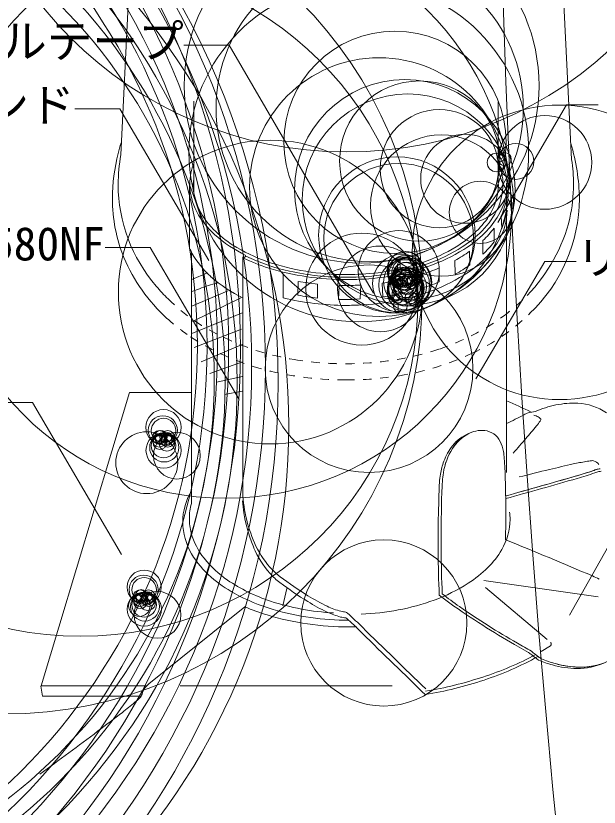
# Model space of a CAD drawing. Units: millimetres, scale not verified. Extents: x -456 to 6516, y -3162 to 3338.
# Drawn here: x -109.5 to 43.8, y -228.4 to -20.3 of the extents above; entities that cross this region are included whole.
import ezdxf
from ezdxf.enums import TextEntityAlignment as Align

# ---------------------------------------------------------------- set-up
doc = ezdxf.new("R2010")
doc.units = ezdxf.units.MM
doc.header["$LTSCALE"] = 3
doc.linetypes.add('USER3', pattern=[1.502, 0.751, -0.751])
doc.layers.add('0-0_レイヤー 2', color=7, linetype='Continuous')
doc.layers.add('0-1_レイヤー 1', color=7, linetype='Continuous', lineweight=18)
doc.styles.add('ＭＳ ゴシック', font='')
doc.styles.get('ＭＳ ゴシック').set_extended_font_data('MS Gothic')

# ---------------------------------------------------------------- blocks, each defined once
blk = doc.blocks.new('AIGNBL02020063')
at = {"layer": '0-1_レイヤー 1'}
blk.add_circle((1047.329, 1414.595), 102.625, dxfattribs=at)
blk = doc.blocks.new('AIGNBL02020060')
at = {"layer": '0-1_レイヤー 1'}
blk.add_line((1031.64, 1197.18), (1030.56, 1192.62), dxfattribs=at)
for centre, radius in [((816.688, 1260.123), 202.79), ((822.228, 1255.225), 203.805), ((824.037, 1251.398), 205.349), ((829.011, 1255.617), 193.382), ((827.067, 1260.273), 189.287), ((834.633, 1260.55), 178.782), ((841.51, 1260.909), 169.192), ((850.006, 1261.001), 158.135), ((859.538, 1239.991), 172.608), ((857.347, 1251.501), 161.237), ((867.1, 1251.477), 148.316), ((873.015, 1252.326), 139.548), ((1057.14, 1188.127), 21.848)]:
    blk.add_circle(centre, radius, dxfattribs=at)
blk = doc.blocks.new('AIGNBL02020065')
at = {"layer": '0-1_レイヤー 1'}
for p, q in [((1061.4, 1283.88), (1061.4, 1281.06)), ((1066.62, 1279.86), (1067.04, 1278.3)), ((1060.92, 1271.94), (1060.92, 1269.78))]:
    blk.add_line(p, q, dxfattribs=at)
for centre, radius in [((4336.329, 1456.061), 3249.507), ((957.426, 1274.01), 109.8), ((1051.304, 1329.406), 46.632), ((1015.531, 1296.062), 75.143), ((1053.427, 1323.514), 40.385), ((977.433, 1273.349), 88.71), ((1050.566, 1311.966), 44.647), ((1060.073, 1314.529), 29.22), ((1055.882, 1302.739), 34.007), ((1062.684, 1302.034), 28.985), ((1066.58, 1309.6), 21.058), ((1063.441, 1299.476), 27.754), ((1103.358, 1285.579), 38.73), ((1071.716, 1307.58), 15.544), ((1099.466, 1309.232), 12.325), ((1072.244, 1297.892), 18.578), ((1078.546, 1304.93), 11.695), ((1027.289, 1275.129), 39.931), ((1091.868, 1309.501), 4.723), ((1086.765, 1309.207), 2.432), ((1087.822, 1310.322), 0.901), ((1088.925, 1310.113), 1.717), ((1087.875, 1310.71), 0.512), ((1060.565, 1290.138), 20.565), ((1061.058, 1289.307), 19.663), ((1082.512, 1296.112), 8.164), ((1051.366, 1275.925), 14.733), ((1061.085, 1280.662), 10.645), ((1056.23, 1275.986), 11.264), ((1061.906, 1277.38), 7.705), ((1063.406, 1277.774), 6.342), ((1062.149, 1280.536), 3.815), ((1062.909, 1281.955), 2.206), ((1053.258, 1254.995), 27.307), ((1062.49, 1276.964), 6.691), ((1063.062, 1279.355), 3.647), ((1063.249, 1276.54), 5.109), ((1063.034, 1276.125), 4.727), ((1063.022, 1277.345), 4.13), ((1064.592, 1279.351), 0.54), ((1065.931, 1280.01), 0.705), ((1063.345, 1275.925), 3.377), ((1065.302, 1277.787), 0.675), ((1065.43, 1273.054), 1.803), ((1061.491, 1271.511), 1.823), ((1065.728, 1272.821), 0.468)]:
    blk.add_circle(centre, radius, dxfattribs=at)
blk = doc.blocks.new('AIGNBL0203005B')
at = {"layer": '0-1_レイヤー 1'}
for centre, radius in [((992.881, 1192.681), 2.844), ((993.174, 1193.702), 1.802), ((997.65, 1190.25), 6.151), ((995.041, 1193.464), 2.037)]:
    blk.add_circle(centre, radius, dxfattribs=at)
blk = doc.blocks.new('AIGNBL0203005C')
at = {"layer": '0-1_レイヤー 1'}
for centre, radius in [((994.155, 1197.56), 4.493), ((994.01, 1196.885), 3.812), ((994.14, 1196.848), 3.219), ((993.066, 1195.075), 1.77), ((993.382, 1195.353), 1.543), ((995.262, 1195.061), 1.763), ((994.185, 1191.76), 4.493), ((994.33, 1192.435), 3.812), ((994.14, 1192.892), 3.219), ((993.078, 1194.259), 1.763), ((992.363, 1194.659), 0.954), ((993.197, 1194.645), 1.228), ((992.797, 1194.87), 0.786), ((994.898, 1194.387), 1.543), ((995.274, 1194.245), 1.77), ((995.083, 1195.095), 1.228), ((995.483, 1194.87), 0.786), ((995.977, 1194.661), 0.954)]:
    blk.add_circle(centre, radius, dxfattribs=at)
blk = doc.blocks.new('AIGNBL0202005A')
at = {"layer": '0-1_レイヤー 1'}
for name in ['AIGNBL0203005C', 'AIGNBL0203005B']:
    blk.add_blockref(name, (0, 0), dxfattribs=at)
blk = doc.blocks.new('AIGNBL0203005E')
at = {"layer": '0-1_レイヤー 1'}
for centre, radius in [((994.831, 1230.266), 8.134), ((1002.75, 1232.13), 6.151), ((998.274, 1235.582), 1.802), ((1000.141, 1235.344), 2.037)]:
    blk.add_circle(centre, radius, dxfattribs=at)
blk = doc.blocks.new('AIGNBL0203005F')
at = {"layer": '0-1_レイヤー 1'}
for centre, radius in [((999.221, 1239.585), 4.638), ((999.055, 1238.789), 3.835), ((999.24, 1238.728), 3.219), ((999.259, 1233.495), 4.638), ((999.425, 1234.291), 3.835), ((998.106, 1236.955), 1.77), ((998.482, 1237.233), 1.543), ((1000.362, 1236.941), 1.763), ((1000.183, 1236.975), 1.228), ((999.24, 1234.772), 3.219), ((998.118, 1236.139), 1.763), ((997.403, 1236.539), 0.954), ((998.297, 1236.525), 1.228), ((997.897, 1236.75), 0.786), ((999.998, 1236.267), 1.543), ((1000.374, 1236.125), 1.77), ((1000.583, 1236.75), 0.786), ((1001.077, 1236.541), 0.954)]:
    blk.add_circle(centre, radius, dxfattribs=at)
blk = doc.blocks.new('AIGNBL0202005D')
at = {"layer": '0-1_レイヤー 1'}
for name in ['AIGNBL0203005F', 'AIGNBL0203005E']:
    blk.add_blockref(name, (0, 0), dxfattribs=at)
blk = doc.blocks.new('AIGNBL02020062')
at = {"layer": '0-1_レイヤー 1'}
for p, q in [((1059.78, 1276.98), (1059.78, 1273.86)), ((1065.78, 1273.8), (1065.78, 1277.1))]:
    blk.add_line(p, q, dxfattribs=at)
blk.add_lwpolyline([(1065.78, 1277.64), (1065.72, 1277.64), (1065.84, 1278.12)], dxfattribs=at)
for centre, radius in [((1062.737, 1281.046), 4.726), ((1062.809, 1281.058), 4.738), ((1062.745, 1280.164), 4.624), ((1062.815, 1279.853), 4.314), ((1062.764, 1280.403), 3.483), ((1062.812, 1279.919), 2.999), ((1062.751, 1275.182), 4.738), ((1062.751, 1275.182), 4.738), ((1062.823, 1275.194), 4.726), ((1062.823, 1275.194), 4.726), ((1062.745, 1276.324), 4.624), ((1062.815, 1276.013), 4.314), ((1062.061, 1278.415), 2.751), ((1061.959, 1279.069), 2.607), ((1061.858, 1277.321), 2.421), ((1061.858, 1277.321), 2.421), ((1062.496, 1279.188), 2.244), ((1063.601, 1277.171), 2.607), ((1063.601, 1277.171), 2.607), ((1063.702, 1278.919), 2.421), ((1060.256, 1277.436), 0.545), ((1060.256, 1277.436), 0.545), ((1060.361, 1277.262), 0.646), ((1060.883, 1278.072), 1.164), ((1060.983, 1278.145), 1.263), ((1060.947, 1278.096), 1.227), ((1060.947, 1278.096), 1.227), ((1060.948, 1277.374), 1.228), ((1062.756, 1276.534), 2.846), ((1062.916, 1276.975), 2.409), ((1061.992, 1277.914), 1.269), ((1061.639, 1278.15), 0.9), ((1063.666, 1278.299), 1.168), ((1064.298, 1277.522), 1.553), ((1063.865, 1278.078), 0.956), ((1064.577, 1278.095), 1.263), ((1064.577, 1278.095), 1.263), ((1064.613, 1278.144), 1.227), ((1065.544, 1277.437), 0.311), ((1065.544, 1277.437), 0.311), ((1062.061, 1274.575), 2.751), ((1065.489, 1277.3), 0.354), ((1060.515, 1273.552), 0.797), ((1060.948, 1273.534), 1.228), ((1064.298, 1273.682), 1.553), ((1065.544, 1273.597), 0.311)]:
    blk.add_circle(centre, radius, dxfattribs=at)

msp = doc.modelspace()

# ---------------------------------------------------------------- linework, layer by layer
at = {"layer": '0-1_レイヤー 1'}
for p, q in [((-78.8, 6.304), (-81.92, -56.816)), ((-62.72, -66.596), (-62.72, -42.716)), ((17.26, -65.876), (17.26, -42.896)), ((-63.92, -81.356), (-63.92, -64.256)), ((19.48, -140.336), (19.48, -64.256)), ((18.04, -72.956), (18.22, -76.196)), ((16.18, -79.736), (16.24, -76.076)), ((13.24, -79.376), (13.24, -82.976)), ((-63.38, -148.616), (-63.38, -82.556)), ((9.82, -85.796), (9.76, -82.196)), ((-49.88, -83.636), (-49.88, -145.676)), ((-49.7, -83.996), (-49.04, -83.456)), ((5.86, -84.596), (5.98, -88.196)), ((1.78, -86.576), (1.72, -90.236)), ((-59.12, -87.896), (-63.26, -89.576)), ((-39.26, -94.436), (-39.26, -88.016)), ((-2.96, -91.916), (-2.96, -88.256)), ((-18.86, -91.076), (-19.04, -94.736)), ((-13.04, -94.196), (-13.22, -90.536)), ((-8.3, -89.696), (-8.3, -93.356)), ((-61.28, -92.036), (-63.26, -92.756)), ((-53.78, -92.636), (-63.26, -96.596)), ((-50.36, -94.436), (-63.08, -100.616)), ((-49.76, -98.276), (-63.26, -103.796)), ((-50.24, -102.716), (-62.66, -107.456)), ((-50.06, -106.736), (-60.8, -111.296)), ((-49.94, -111.296), (-58.52, -114.356)), ((-50.06, -115.136), (-56.72, -116.636)), ((-50.06, -118.976), (-54.68, -119.876)), ((19.24, -146.516), (19.24, -147.236)), ((43.54, -173.036), (13.48, -168.776)), ((30.1, -184.316), (13.96, -170.636)), ((-49.34, -175.676), (-74.54, -195.956)), ((21.58, -185.576), (25.24, -187.736)), ((28.54, -187.436), (31.06, -185.936)), ((-10.58, -196.436), (-66.32, -196.436))]:
    msp.add_line(p, q, dxfattribs=at)
for points in [[(36.58, -58.076), (33.4, 6.124), (33.28, 6.124)], [(-15.5, -93.176), (-53.48, -27.956), (-65.36, -27.956)], [(17.2, -74.636), (35.26, -43.676), (43.54, -43.676)], [(-58.76, -84.656), (-82.16, -44.756), (-94.04, -44.756)], [(-50.78, -121.136), (-74.18, -81.236), (-86.06, -81.236)], [(11.38, -115.736), (29.5, -84.836), (37.72, -84.836)], [(-35.36, -93.716), (-35.3, -90.116), (-30.26, -90.836), (-30.2, -94.496)], [(-22.76, -94.856), (-24.68, -94.856), (-24.56, -91.196), (-22.76, -91.196)], [(-75.08, -196.436), (-102.86, -196.436), (-79.64, -119.336), (-63.38, -119.336)], [(-81.74, -161.936), (-105.14, -121.976), (-116.96, -121.976)], [(35.98, -177.836), (58.3, -138.416), (62.2, -138.416)], [(-76.58, -199.196), (-102.56, -199.196), (-102.92, -196.556)]]:
    msp.add_lwpolyline(points, dxfattribs=at)
for centre, radius, start, end in [((-24.376, -70.775), 59.985, 163.39761, 166.19511), ((-13.396, -69.128), 52.022, 0.87225, 17.04858), ((-35.813, -68.456), 48.327, 165.62921, 179.85715), ((-29.954, -65.546), 52.694, 170.46355, 178.98866), ((2.553, -65.086), 17.053, 1.37741, 30.40288), ((-9.802, -64.768), 46.863, 0.18562, 8.20971), ((-49.019, -64.548), 14.78, 157.34944, 180.03069), ((3.754, -64.687), 14.767, 0.04239, 23.25821), ((-51.843, -64.942), 11.06, 171.43979, 178.62073), ((-41.494, -64.47), 41.146, 180.20258, 220.85884), ((-47.631, -64.347), 16.17, 180.7382, 207.57866), ((-47.926, -64.564), 14.974, 180.42944, 202.56567), ((2.411, -64.626), 14.909, 329.17489, 359.8096), ((3.038, -64.544), 15.483, 336.32979, 359.51157), ((3.884, -64.623), 15.716, 329.13242, 359.80608), ((4.378, -66.182), 15.223, 333.32645, 0.02449), ((-3.516, -64.679), 40.577, 347.43349, 0.08985), ((-43.256, -68.446), 40.884, 179.8448, 202.10885), ((-3.36, -68.127), 41.98, 313.50457, 359.71463), ((-42.757, -61.889), 20.779, 203.90611, 224.50081), ((0.847, -69.089), 18.771, 337.75253, 357.53675), ((-41.56, -60.628), 23.278, 208.77519, 227.56974), ((-2.648, -61.959), 20.622, 313.38687, 330.01375), ((-2.35, -61.715), 21.557, 315.60726, 335.19219), ((-1.35, -61.871), 21.623, 314.22823, 329.99129), ((3.858, -71.341), 15.742, 329.15845, 359.80217), ((-6.712, -63.164), 44.032, 315.84615, 346.41288), ((-35.722, -54.593), 30.913, 225.00652, 237.21661), ((-9.061, -55.651), 29.614, 301.14733, 314.02142), ((-9.467, -54.344), 31.801, 302.88248, 315.08822), ((-8.068, -56.991), 30.905, 313.5886, 321.86402), ((-33.035, -50.443), 36.552, 228.47827, 243.92813), ((-7.9, -55.568), 30.71, 301.7376, 314.78166), ((-28.438, -42.427), 45.087, 237.80587, 250.40077), ((-15.925, -44.944), 42.329, 288.04925, 301.60199), ((-16.939, -41.895), 46.314, 289.66742, 302.28448), ((-5.623, -62.905), 27.544, 313.22392, 322.33442), ((-1.429, -68.576), 21.702, 314.31552, 330.04619), ((-47.738, -74.476), 17.528, 203.11025, 207.9366), ((-42.195, -70.922), 24.096, 209.22783, 228.00986), ((-15.217, -44.401), 44.058, 288.50772, 302.19086), ((-8.384, -57.08), 30.984, 297.36966, 305.84534), ((-38.841, -65.893), 45.941, 202.98664, 227.63221), ((-27.434, -37.394), 51.648, 244.46245, 252.3991), ((-26.688, -37.334), 51.253, 244.14427, 257.73058), ((-22.835, -23.689), 64.627, 251.29331, 270.06623), ((-21.676, -29.216), 59.067, 271.94024, 288.6264), ((-7.95, -62.279), 30.765, 301.78438, 314.81222), ((-22.813, -20.131), 69.504, 253.07061, 270.04353), ((-22.686, -22.77), 66.266, 269.93582, 288.78044), ((-21.503, -27.671), 61.921, 272.35219, 289.10947), ((-13.953, -49.712), 40.081, 285.91911, 293.11264), ((-10.49, -57.572), 34.772, 298.27194, 305.73883), ((-32.638, -59.337), 39.106, 228.95726, 244.03429), ((-23.07, -23.275), 65.761, 257.25311, 270.27022), ((-22.693, -19.36), 68.956, 269.94433, 272.50764), ((-15.284, -51.172), 44.07, 288.59337, 302.28267), ((-36.046, -60.498), 47.869, 220.18871, 225.66354), ((-40.419, -147.44), 59.201, 105.80163, 110.63256), ((-22.698, -16.886), 72.75, 269.95167, 272.94418), ((-23.486, -4.147), 87.051, 270.47822, 273.04656), ((-18.024, -50.361), 40.461, 276.81953, 280.76659), ((-27.977, 7.381), 99.051, 280.18295, 281.45857), ((-12.629, -57.621), 35.632, 285.74578, 293.74789), ((-21.508, -34.627), 61.739, 272.36375, 289.17277), ((-20.988, -35.555), 59.177, 277.7183, 282.38039), ((-22.792, -26.94), 69.475, 256.28825, 270.0262), ((-25.751, -47.608), 47.098, 258.22819, 264.57998), ((-22.12, -56.958), 37.903, 269.03335, 274.66187), ((-22.803, -24.034), 72.381, 270.03445, 273.04231), ((-13.361, -201.751), 86.659, 63.05994, 67.72981), ((37.915, -149.772), 27.705, 101.38374, 113.24551), ((36.933, -143.448), 21.314, 86.50967, 102.15138), ((37.699, -136.162), 13.998, 55.13931, 87.8252), ((26.896, -130.302), 5.863, 107.13551, 119.81929), ((31.29, -149.119), 25.175, 99.85688, 104.07338), ((-2.276, -77.665), 54.318, 293.61126, 298.90606), ((24.389, -132.335), 7.404, 62.80919, 72.46057), ((12.329, -115.84), 19.384, 320.66915, 325.41989), ((26.797, -127.741), 2.217, 46.69281, 63.91688), ((27.372, -126.128), 1.162, 322.07263, 342.56525), ((28.007, -126.484), 0.473, 1.03544, 48.89014), ((-72.922, -46.828), 129.067, 319.06, 320.95828), ((15.087, -140.485), 11.752, 118.27797, 146.96057), ((15.145, -140.484), 11.809, 120.04587, 147.04365), ((13.228, -139.44), 10.015, 111.72669, 142.47913), ((13.089, -137.31), 8.035, 85.36611, 118.6879), ((13.039, -134.597), 5.341, 26.9582, 82.48045), ((8.883, -136.478), 9.901, 9.77143, 25.75597), ((-245.888, 101.816), 357.128, 318.41179, 319.22906), ((20.086, -143.241), 17.449, 148.32178, 170.81442), ((19.97, -143.172), 17.324, 148.26345, 170.97829), ((16.261, -142.204), 14.109, 141.07785, 160.12643), ((3.906, -137.635), 15.005, 3.66564, 10.8997), ((-126.693, -146.332), 145.893, 1.66955, 3.79516), ((43.258, -153.245), 16.052, 95.12487, 100.48793), ((42.022, -138.981), 1.734, 79.4425, 96.56174), ((41.174, -140.423), 3.357, 40.67394, 69.67708), ((20.362, -143.882), 18.537, 159.55798, 170.47876), ((97.742, -417.172), 285.581, 102.27664, 103.56853), ((54.732, -218.505), 82.312, 100.07264, 102.42765), ((44.971, -147.934), 8.589, 96.11385, 103.42964), ((25.278, -144.552), 23.497, 170.85112, 176.15416), ((27.883, -144.44), 25.338, 170.95372, 175.9537), ((27.883, -144.44), 25.338, 170.95372, 175.9537), ((-368.305, 1257.792), 1456.802, 285.42782, 286.19008), ((-401.779, 1376.557), 1580.193, 285.45227, 286.13959), ((168.448, -712.032), 588.799, 103.52532, 104.32356), ((-2.795, -0.648), 146.358, 285.97285, 287.70796), ((25.13, -92.751), 50.135, 284.74233, 290.22242), ((25.062, -92.761), 50.831, 284.79057, 290.23196), ((40.302, -135.15), 5.123, 286.09458, 294.91538), ((43.989, -142.763), 3.338, 93.07338, 117.26441), ((43.345, -141.185), 1.647, 102.93548, 122.49334), ((43.646, -142.134), 1.956, 103.76513, 120.93109), ((45.519, -149.766), 9.815, 96.98154, 103.7865), ((68.95, -147.484), 67.267, 176.1573, 178.8636), ((90.407, -149.004), 88.028, 175.86189, 180.33314), ((90.407, -149.004), 88.028, 175.86189, 180.33314), ((-287.549, -150.866), 306.813, 358.661, 1.64067), ((-375.483, 1281.232), 1482.001, 285.44686, 286.20225), ((-49.18, -153.52), 16.48, 148.6897, 179.84629), ((-12.738, -143.929), 37.183, 182.69192, 205.09195), ((453.124, -159.805), 451.635, 178.26734, 178.73258), ((-50.082, -152.384), 13.838, 163.94086, 180.04968), ((-11.197, -145.031), 38.844, 184.14109, 202.7781), ((310.143, -158.781), 308.673, 178.33572, 182.56893), ((323.901, -158.341), 321.642, 178.42764, 182.4794), ((323.901, -158.341), 321.642, 178.42764, 182.4794), ((3.698, -152.775), 16.682, 0.27094, 6.88173), ((-48.493, -153.145), 17.17, 181.1029, 210.00545), ((-48.443, -152.366), 15.476, 180.10931, 194.66278), ((4.687, -152.652), 15.693, 329.45272, 359.8391), ((-44.778, -150.999), 19.372, 195.83135, 218.0005), ((-420.057, -1242.707), 1170.232, 66.7417, 67.95452), ((-22.913, -149.717), 26.229, 203.24825, 220.8533), ((-24.341, -149.083), 24.49, 205.68497, 223.52787), ((-41.36, -148.474), 25.688, 211.07305, 229.03212), ((-0.52, -149.935), 21.561, 314.31476, 330.26783), ((-36.849, -144.145), 29.845, 218.99707, 235.17226), ((-28.717, -152.777), 18.777, 224.5502, 232.91259), ((-6.958, -143.755), 30.481, 302.36362, 314.85889), ((-33.717, -139.236), 37.675, 229.46539, 240.76321), ((-28.513, -154.071), 19.148, 221.95906, 232.7623), ((21.374, -86.267), 102.04, 232.99665, 237.96227), ((35.269, -185.091), 18.779, 62.82256, 68.86449), ((-27.676, -129.612), 47.02, 236.11069, 251.46882), ((21.056, -87.684), 101.999, 233.16093, 238.11899), ((-14.02, -133.329), 43.07, 289.6368, 302.87389), ((-26.547, -125.391), 53.261, 241.30736, 253.28638), ((50.903, -110.461), 79.223, 231.67958, 234.2296), ((63.107, -95.546), 97.726, 231.71629, 235.0305), ((63.107, -95.546), 97.726, 231.71629, 235.0305), ((-22.463, -112.34), 65.055, 251.95022, 266.83053), ((-5.426, -129.879), 52.183, 238.33991, 244.71345), ((-5.268, -128.475), 52.127, 238.17575, 244.56555), ((-20.564, -116.527), 61.096, 271.71129, 290.1222), ((98.328, -44.878), 160.156, 234.17822, 237.8902), ((-25.872, -120.717), 59.76, 246.87755, 252.88421), ((-22.047, -108.035), 71.18, 253.83546, 270.05443), ((-18.3, -155.691), 21.953, 244.77452, 254.68624), ((-22.6, -171.184), 5.874, 255.22738, 268.44048), ((122.028, -10.226), 201.412, 235.20602, 240.32099), ((122.028, -10.226), 201.412, 235.20602, 240.32099), ((-22.015, -105.833), 75.123, 253.41312, 270.02655), ((-18.4, -157.117), 22.013, 244.96374, 254.83748), ((-22.656, -172.653), 5.905, 255.26176, 268.4061), ((-26.811, -184.222), 6.931, 47.04187, 54.84117), ((-26.825, -182.866), 7.091, 47.42988, 55.02178), ((-69.169, -230.519), 70.839, 44.26467, 48.28139), ((-68.949, -230.972), 69.868, 43.77443, 47.87775), ((-21.648, -157.537), 23.421, 269.18756, 274.18181), ((132.56, 8.484), 223.552, 237.72852, 240.23546), ((4114.072, 4055.696), 5919.595, 225.72385, 225.9489), ((4114.132, 4057.256), 5919.595, 225.72385, 225.9489), ((30.186, -185.677), 1.084, 16.04304, 36.28009), ((-112.998, -422.513), 273.158, 59.40747, 60.30976), ((-112.998, -422.513), 273.158, 59.40747, 60.30976), ((30.715, -185.528), 0.535, 310.21744, 16.27106), ((-11.448, -116.989), 81.017, 287.76403, 298.45979), ((-11.591, -118.065), 80.876, 288.10829, 299.06634), ((22.546, -192.491), 5.466, 49.88125, 60.46977), ((-5.155, -228.358), 51.492, 50.0748, 52.74008), ((-5.155, -228.358), 51.492, 50.0748, 52.74008), ((36.265, -177.024), 15.212, 227.9091, 236.55139), ((30.544, -185.53), 4.264, 231.55682, 243.7909), ((30.544, -185.53), 4.264, 231.55682, 243.7909), ((38.209, -167.566), 23.79, 246.33701, 255.66968), ((38.209, -167.566), 23.79, 246.33701, 255.66968), ((40.074, -178.168), 13.267, 280.28306, 303.97604), ((37.637, -167.321), 24.427, 246.45897, 255.54773), ((38.526, -165.349), 26.561, 254.75213, 268.8835), ((39.009, -167.056), 24.491, 254.15108, 268.62763), ((39.309, -165.37), 26.195, 254.52704, 266.07657), ((38.943, -173.264), 18.296, 265.527, 281.0259), ((38.14, -174.767), 17.14, 269.55778, 294.39725), ((39.121, -175.187), 16.367, 267.55353, 291.87917), ((-18.663, -98.451), 101.719, 279.49687, 288.46023), ((-19.483, -94.082), 105.286, 279.65793, 288.12491), ((-71.406, -200.037), 5.146, 127.51885, 164.2182), ((-91.704, -184.417), 21.197, 309.44758, 314.23842), ((-78.286, -198.133), 2.011, 312.97477, 328.08031), ((194.932, -306.893), 292.091, 158.24599, 158.36379), ((-156.154, -107.377), 121.641, 307.84154, 309.83355), ((-365.492, 160.018), 461.231, 306.98353, 307.99995), ((-872.639, 831.174), 1302.45, 306.2101, 307.04318)]:
    msp.add_arc(centre, radius, start, end, dxfattribs=at)
at = {"layer": '0-1_レイヤー 1', "linetype": 'USER3'}
for centre, radius, start, end in [((-32.084, -56.296), 53.643, 225.77356, 244.9819), ((-12.443, -57.144), 52.338, 306.25385, 315.48859), ((-33.714, -60.125), 53.657, 227.73802, 236.11986), ((-18.339, -47.982), 63.217, 288.60948, 305.65305), ((-12.195, -60.029), 53.943, 294.75188, 314.39027), ((-27.538, -49.68), 65.775, 236.72511, 252.65787), ((-25.723, -44.259), 67.244, 244.40812, 260.91782), ((-22.69, -32.372), 79.404, 269.94945, 287.99006), ((-19.419, -46.264), 69.472, 278.8896, 295.40955), ((-22.985, -31.361), 80.415, 260.442, 270.16064), ((-22.838, -31.509), 84.527, 253.28847, 270.05282), ((-22.487, -31.496), 84.54, 269.81504, 279.39687)]:
    msp.add_arc(centre, radius, start, end, dxfattribs=at)

# ---------------------------------------------------------------- block references
at = {"layer": '0-1_レイヤー 1'}
for name in ['AIGNBL02020065', 'AIGNBL02020063', 'AIGNBL02020060', 'AIGNBL02020062', 'AIGNBL0202005D', 'AIGNBL0202005A']:
    msp.add_blockref(name, (-1069.94, -1368.056), dxfattribs=at)

# ---------------------------------------------------------------- texts
at = {"layer": '0-0_レイヤー 2', "style": 'ＭＳ ゴシック'}
for s, p in [('AYブチルテープ', (-149.36, -33.956)), ('AYステンレスバンド', (-202.04, -50.756)), ('AYボンド580NF', (-164.06, -87.236)), ('リベットルーフ', (37.72, -90.836))]:
    msp.add_text(s, height=8.798, dxfattribs=at).set_placement(p, align=Align.BOTTOM_LEFT)

doc.saveas('drawing.dxf')
